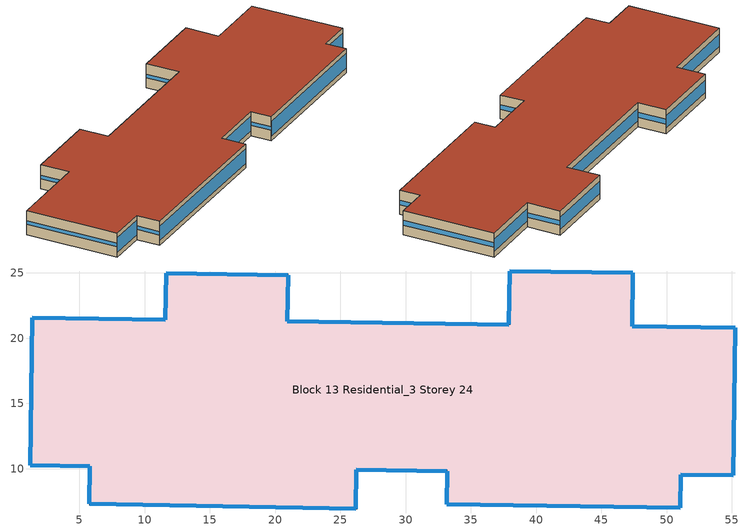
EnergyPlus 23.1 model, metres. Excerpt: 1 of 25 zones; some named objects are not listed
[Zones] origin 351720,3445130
Block 13 Residential_3 Storey 24
 floor outside (Project Floor): 55.26,20.8 55.1,9.5 51.09,9.55 51.06,7 33.13,7.26 33.17,9.8 26.21,9.9 26.16,6.91 5.76,7.31 5.8,10.19 1.22,10.25 1.38,21.56 11.58,21.42 11.63,24.96 20.98,24.83 20.93,21.29 37.9,21.05 37.96,25.15 47.4,25.02 47.34,20.91 z72
 wall outside (Project Wall): 1.22,10.25 5.8,10.19 5.76,7.31 26.16,6.91 26.21,9.9 33.17,9.8 33.13,7.26 51.06,7 51.09,9.55 55.1,9.5 55.26,20.8 47.34,20.91 47.4,25.02 37.96,25.15 37.9,21.05 20.93,21.29 20.98,24.83 11.63,24.96 11.58,21.42 1.38,21.56 1.22,10.25 z72:75
 window (Residential_south_window_construction): 1.23,10.25 5.8,10.19 / 5.77,7.31 26.15,6.91 / 26.21,9.9 33.16,9.81 / 33.14,7.26 51.05,7 / 51.09,9.55 55.09,9.5 z72.6:74.4
 window (Residential_west_window_construction): 5.8,10.19 5.76,7.31 / 33.17,9.8 33.13,7.26 / 37.96,25.15 37.9,21.05 / 11.63,24.96 11.58,21.42 / 1.38,21.55 1.22,10.26 z73.28:73.72
 window (Residential_east_window_construction): 26.16,6.91 26.21,9.9 / 51.06,7.01 51.09,9.55 / 55.1,9.5 55.26,20.8 / 47.34,20.92 47.4,25.01 / 20.93,21.29 20.98,24.83 z73.2:73.8
 window (Residential_north_window_construction): 55.25,20.8 47.35,20.91 / 47.39,25.02 37.96,25.15 / 37.89,21.05 20.94,21.29 / 20.97,24.83 11.64,24.96 / 11.58,21.42 1.39,21.56 z72.75:74.25
 roof outside (Project Flat Roof): 55.1,9.5 55.26,20.8 47.34,20.91 47.4,25.02 37.96,25.15 37.9,21.05 20.93,21.29 20.98,24.83 11.63,24.96 11.58,21.42 1.38,21.56 1.22,10.25 5.8,10.19 5.76,7.31 26.16,6.91 26.21,9.9 33.17,9.8 33.13,7.26 51.06,7 51.09,9.55 z75
[Building]
Building_1: North Axis=0; Terrain=City; Loads Convergence Tolerance Value=0.04; Temperature Convergence Tolerance Value=0.4; Solar Distribution=FullExterior; Maximum Number of Warmup Days=25; Minimum Number of Warmup Days=6
[Site:Location]
CHN Design_Conditions: Latitude=30; Longitude=114; Time Zone=8; Elevation=12
[SIZINGPERIOD:DESIGNDAY] Day of Month=21; DryBulb Temperature Range Modifier Type=DefaultMultipliers; Humidity Condition Type=Wetbulb; Barometric Pressure=101181; Rain Indicator=No; Snow Indicator=No; Daylight Saving Time Indicator=No; Sky Clearness=0; Begin Environment Reset Mode=FullResetAtBeginEnvironment
Name | Month | Day Type | Maximum DryBulb Temperature | Daily DryBulb Temperature Range | Wetbulb or DewPoint at Maximum DryBulb | Wind Speed | Wind Direction | Solar Model Indicator | ASHRAE Clear Sky Optical Depth for Beam Irradiance taub | ASHRAE Clear Sky Optical Depth for Diffuse Irradiance taud
Ann Htg 99.6% Condns DB | 1 | WinterDesignDay | -10 | 0 | -4.8 | 1 | 340 | ASHRAEClearSky | 0 | 0
Ann Clg .4% Condns DB=>MWB | 7 | SummerDesignDay | 40 | 6.6 | 27.1 | 3.5 | 220 | ASHRAETau | 0.781 | 1.413
[MATERIAL]
DefaultMaterial: Roughness=Rough; Thickness=0.1; Conductivity=0.1; Density=1000; Specific Heat=1000; Thermal Absorptance=0.9; Solar Absorptance=0.7; Visible Absorptance=0.7
[WINDOWMATERIAL:SIMPLEGLAZINGSYSTEM] UFactor=1.5; Solar Heat Gain Coefficient=0.4; Visible Transmittance=0.6
Residential_east_window; Residential_south_window; Residential_west_window; Residential_north_window
[CONSTRUCTION]
Project Wall; Project Floor; Project Flat Roof: DefaultMaterial
Residential_east_window_construction: Residential_east_window
Residential_south_window_construction: Residential_south_window
Residential_west_window_construction: Residential_west_window
Residential_north_window_construction: Residential_north_window
[SPACE]
Block 13 Residential_3 Storey 24_space: Zone=Block 13 Residential_3 Storey 24; Ceiling Height=autocalculate; Volume=autocalculate; Floor Area=autocalculate; Space Type=Residential
[SPACELIST]
Residential: Block 13 Residential_3 Storey 0_space, Block 13 Residential_3 Storey 1_space, Block 13 Residential_3 Storey 2_space, Block 13 Residential_3 Storey 3_space, Block 13 Residential_3 Storey 4_space, Block 13 Residential_3 Storey 5_space, Block 13 Residential_3 Storey 6_space, Block 13 Residential_3 Storey 7_space, Block 13 Residential_3 Storey 8_space, Block 13 Residential_3 Storey 9_space, Block 13 Residential_3 Storey 10_space, Block 13 Residential_3 Storey 11_space, Block 13 Residential_3 Storey 12_space, Block 13 Residential_3 Storey 13_space, Block 13 Residential_3 Storey 14_space, Block 13 Residential_3 Storey 15_space, Block 13 Residential_3 Storey 16_space, Block 13 Residential_3 Storey 17_space, Block 13 Residential_3 Storey 18_space, Block 13 Residential_3 Storey 19_space, Block 13 Residential_3 Storey 20_space, Block 13 Residential_3 Storey 21_space, Block 13 Residential_3 Storey 22_space, Block 13 Residential_3 Storey 23_space, Block 13 Residential_3 Storey 24_space
[ZONE]
Block 13 Residential_3 Storey 24: Type=1; Multiplier=1; Ceiling Height=autocalculate; Volume=autocalculate; Floor Area=autocalculate; Part of Total Floor Area=Yes
[PEOPLE]
People_for_residential: Zone or ZoneList or Space or SpaceList=Residential; Number of People Schedule=SeasonalSchedule_Schedule_residential_people; Number of People Calculation Method=People/Area; People per Floor Area=0.04; Fraction Radiant=0.3; Sensible Heat Fraction=autocalculate; Activity Level Schedule=SeasonalSchedule_Schedule_residential_activity; Carbon Dioxide Generation Rate=3.82e-08; Enable ASHRAE 55 Comfort Warnings=No; Mean Radiant Temperature Calculation Type=ZoneAveraged; Clothing Insulation Calculation Method=ClothingInsulationSchedule; Cold Stress Temperature Threshold=15.56; Heat Stress Temperature Threshold=30
[LIGHTS]
Light_for_residential: Zone or ZoneList or Space or SpaceList=Residential; Schedule=SeasonalSchedule_residential_lighting; Design Level Calculation Method=Watts/Area; Watts per Zone Floor Area=5; Return Air Fraction=0; Fraction Radiant=0.32; Fraction Visible=0.25; Fraction Replaceable=1; EndUse Subcategory=General; Return Air Fraction Calculated from Plenum Temperature=No; Return Air Fraction Function of Plenum Temperature Coefficient 1=0; Return Air Fraction Function of Plenum Temperature Coefficient 2=0
[ELECTRICEQUIPMENT]
Equipment_for_residential: Zone or ZoneList or Space or SpaceList=Residential; Schedule=SeasonalSchedule_Schedule_residential_equipment; Design Level Calculation Method=Watts/Area; Watts per Zone Floor Area=3.8; Fraction Latent=0; Fraction Radiant=0; Fraction Lost=0; EndUse Subcategory=Electric Equipment
[DAYLIGHTING:CONTROLS]
Dlight_Block 13 Residential_3 Storey 24: Zone or Space=Block 13 Residential_3 Storey 24; Glare Calculation Daylighting Reference Point=Rpoint_Block 13 Residential_3 Storey 24; Daylighting Reference Point 1=Rpoint_Block 13 Residential_3 Storey 24; Illuminance Setpoint at Reference Point 1=300
[HVACTEMPLATE:ZONE:IDEALLOADSAIRSYSTEM]
Block 13 Residential_3 Storey 24: Template Thermostat=Thermostat_for_residential; Maximum Heating Supply Air Temperature=50; Minimum Cooling Supply Air Temperature=13; Maximum Heating Supply Air Humidity Ratio=0.0156; Minimum Cooling Supply Air Humidity Ratio=0.0077; Heating Limit=NoLimit; Cooling Limit=NoLimit; Dehumidification Control Type=ConstantSensibleHeatRatio; Cooling Sensible Heat Ratio=0.7; Dehumidification Setpoint=60; Humidification Control Type=None; Humidification Setpoint=30; Outdoor Air Method=DetailedSpecification; Outdoor Air Flow Rate per Person=0.00944; Outdoor Air Flow Rate per Zone Floor Area=0; Outdoor Air Flow Rate per Zone=0; Design Specification Outdoor Air Object=Ventilation_for_residential; Demand Controlled Ventilation Type=None; Outdoor Air Economizer Type=NoEconomizer; Heat Recovery Type=None; Sensible Heat Recovery Effectiveness=0.7; Latent Heat Recovery Effectiveness=0.65
[DESIGNSPECIFICATION:OUTDOORAIR]
Ventilation_for_residential: Outdoor Air Method=Flow/Person; Outdoor Air Flow per Person=0.00833333; Outdoor Air Flow per Zone Floor Area=0; Outdoor Air Flow per Zone=0; Outdoor Air Flow Air Changes per Hour=0
[SCHEDULE:DAY:HOURLY]
Schedule_residential_lighting_weekday_hourly; Schedule_residential_lighting_holiday_hourly: 0.1, 0.1, 0.1, 0.1, 0.1, 0.8, 0.5, 0, 0, 0, 0, 0, 0, 0, 0, 0, 0, 0, 1, 1, 1, 1, 0.1, 0.1
Schedule_residential_equipment_weekday_hourly: 0.2, 0.2, 0.2, 0.2, 0.2, 0.2, 0.8, 0.8, 0.6, 0.6, 0.8, 0.8, 0.8, 0.5, 0.5, 0.5, 0.6, 0.9, 0.9, 0.9, 0.9, 0.9, 0.2, 0.2
Schedule_residential_equipment_holiday_hourly: 0.2, 0.2, 0.2, 0.2, 0.2, 0.2, 0.75, 1, 0.5, 0.3, 0.5, 0.8, 0.5, 0.25, 0.25, 0.25, 0.25, 0.5, 0.9, 0.8, 0.75, 0.5, 0.2, 0.2
Schedule_residential_people_weekday_hourly: 1, 1, 1, 1, 1, 1, 0.5, 0.5, 0, 0, 0, 0, 0, 0, 0, 0, 0, 0, 0, 0, 0.5, 1, 1, 1
Schedule_residential_people_holiday_hourly: 0.5, 0.5, 0.5, 0.5, 0.5, 0.5, 0.5, 0.5, 0.5, 0.5, 0.5, 0.5, 0.5, 0.5, 0.5, 0.5, 0.5, 0.5, 0.5, 0.5, 0.5, 0.5, 0.5, 0.5
Schedule_residential_activity_weekday_hourly; Schedule_residential_activity_holiday_hourly: 108, 108, 108, 108, 108, 108, 108, 108, 108, 108, 108, 108, 108, 108, 108, 108, 108, 108, 108, 108, 108, 108, 108, 108
[SCHEDULE:WEEK:DAILY]
Schedule_residential_lighting_weekly: Schedule_residential_lighting_holiday_hourly, Schedule_residential_lighting_weekday_hourly, Schedule_residential_lighting_weekday_hourly, Schedule_residential_lighting_weekday_hourly, Schedule_residential_lighting_weekday_hourly, Schedule_residential_lighting_weekday_hourly, Schedule_residential_lighting_holiday_hourly, Schedule_residential_lighting_holiday_hourly, Schedule_residential_lighting_weekday_hourly, Schedule_residential_lighting_weekday_hourly, Schedule_residential_lighting_holiday_hourly, Schedule_residential_lighting_holiday_hourly
Schedule_residential_equipment_weekly: Schedule_residential_equipment_holiday_hourly, Schedule_residential_equipment_weekday_hourly, Schedule_residential_equipment_weekday_hourly, Schedule_residential_equipment_weekday_hourly, Schedule_residential_equipment_weekday_hourly, Schedule_residential_equipment_weekday_hourly, Schedule_residential_equipment_holiday_hourly, Schedule_residential_equipment_holiday_hourly, Schedule_residential_equipment_weekday_hourly, Schedule_residential_equipment_weekday_hourly, Schedule_residential_equipment_holiday_hourly, Schedule_residential_equipment_holiday_hourly
Schedule_residential_people_weekly: Schedule_residential_people_holiday_hourly, Schedule_residential_people_weekday_hourly, Schedule_residential_people_weekday_hourly, Schedule_residential_people_weekday_hourly, Schedule_residential_people_weekday_hourly, Schedule_residential_people_weekday_hourly, Schedule_residential_people_holiday_hourly, Schedule_residential_people_holiday_hourly, Schedule_residential_people_weekday_hourly, Schedule_residential_people_weekday_hourly, Schedule_residential_people_holiday_hourly, Schedule_residential_people_holiday_hourly
Schedule_residential_activity_weekly: Schedule_residential_activity_holiday_hourly, Schedule_residential_activity_weekday_hourly, Schedule_residential_activity_weekday_hourly, Schedule_residential_activity_weekday_hourly, Schedule_residential_activity_weekday_hourly, Schedule_residential_activity_weekday_hourly, Schedule_residential_activity_holiday_hourly, Schedule_residential_activity_holiday_hourly, Schedule_residential_activity_weekday_hourly, Schedule_residential_activity_weekday_hourly, Schedule_residential_activity_holiday_hourly, Schedule_residential_activity_holiday_hourly
[SCHEDULE:YEAR]
SeasonalSchedule_residential_lighting: Schedule_residential_lighting_weekly, 1, 1, 12, 31
SeasonalSchedule_Schedule_residential_equipment: Schedule_residential_equipment_weekly, 1, 1, 12, 31
SeasonalSchedule_Schedule_residential_people: Schedule_residential_people_weekly, 1, 1, 12, 31
SeasonalSchedule_Schedule_residential_activity: Schedule_residential_activity_weekly, 1, 1, 12, 31
